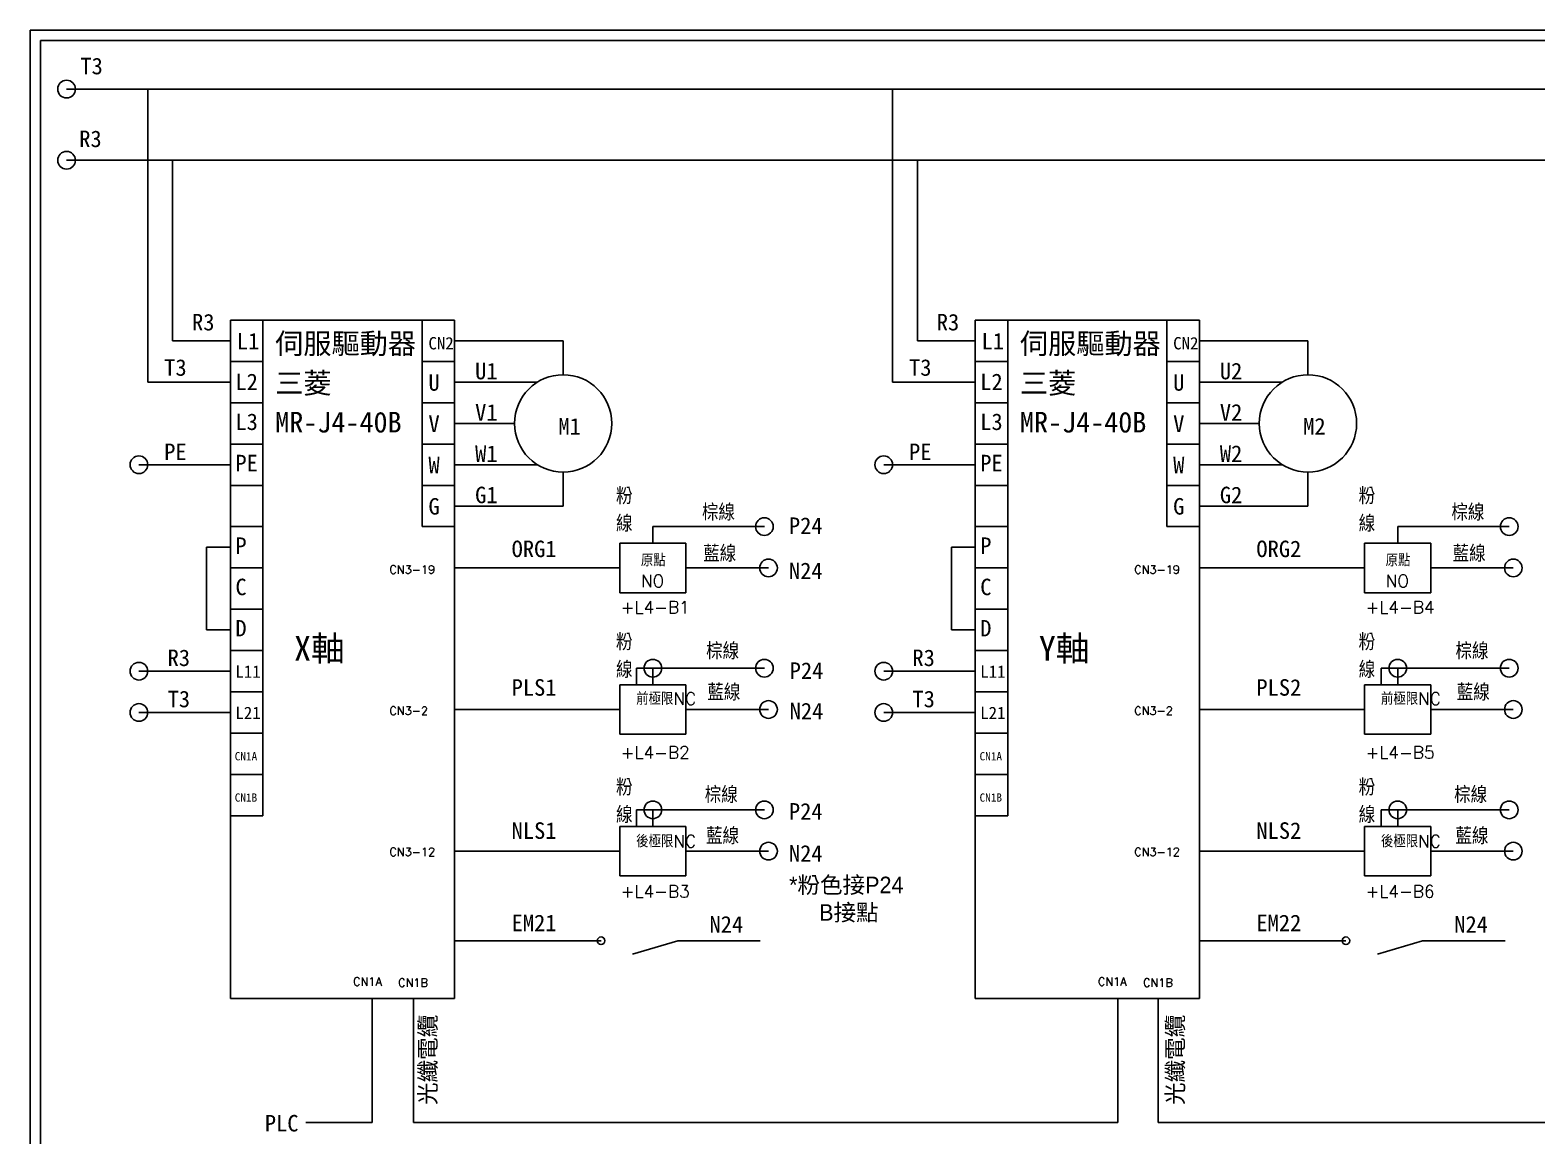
# Model space of a CAD drawing. Extents: x 10 to 297, y 3 to 207.
# Drawn here: x 10 to 192.4, y 73.1 to 207 of the extents above; entities that cross this region are included whole.
import ezdxf

# ---------------------------------------------------------------- set-up
doc = ezdxf.new("R2010")
doc.units = 0
doc.linetypes.add('HIDDEN0', pattern=[65, 50, -15])
doc.layers.get('0').update_dxf_attribs({"linetype": 'CONTINUOUS'})
for name, color, linetype in [('7', 7, 'CONTINUOUS'), ('圖框層', 7, 'CONTINUOUS'), ('標尺寸層', 3, 'CONTINUOUS')]:
    doc.layers.add(name, color=color, linetype=linetype)
doc.styles.add('CNS', font='romanc.shx', dxfattribs={"bigfont": 'chineset.shx'})
doc.styles.add('STSL', font='kaiu.ttf')

msp = doc.modelspace()

# ---------------------------------------------------------------- linework, layer by layer
at = {"color": 7}
for p, q in [((61.39, 171.85), (34.25, 171.85)), ((34.25, 171.85), (34.25, 166.85)), ((38.19, 166.85), (38.19, 171.85)), ((57.45, 171.85), (61.39, 171.85)), ((57.45, 171.85), (57.45, 166.85)), ((61.39, 109.71), (61.39, 171.85)), ((151.56, 171.85), (124.41, 171.85)), ((124.41, 171.85), (124.41, 166.85)), ((128.35, 166.85), (128.35, 171.85)), ((147.61, 171.85), (151.56, 171.85)), ((147.61, 171.85), (147.61, 166.85)), ((151.56, 109.71), (151.56, 171.85)), ((34.25, 166.85), (34.25, 161.85)), ((34.25, 166.85), (38.19, 166.85)), ((38.19, 161.85), (38.19, 166.85)), ((57.45, 166.85), (61.39, 166.85)), ((57.45, 166.85), (57.45, 161.85)), ((57.45, 166.85), (61.39, 166.85)), ((124.41, 166.85), (124.41, 161.85)), ((124.41, 166.85), (128.35, 166.85)), ((128.35, 161.85), (128.35, 166.85)), ((147.61, 166.85), (151.56, 166.85)), ((147.61, 166.85), (147.61, 161.85)), ((147.61, 166.85), (151.56, 166.85)), ((34.25, 161.85), (38.19, 161.85)), ((38.19, 156.85), (38.19, 161.85)), ((57.45, 161.85), (61.39, 161.85)), ((57.45, 161.85), (57.45, 156.85)), ((124.41, 161.85), (128.35, 161.85)), ((128.35, 156.85), (128.35, 161.85)), ((147.61, 161.85), (151.56, 161.85)), ((147.61, 161.85), (147.61, 156.85)), ((34.25, 159.71), (34.25, 109.71)), ((124.41, 159.71), (124.41, 109.71)), ((34.25, 156.85), (38.19, 156.85)), ((34.25, 156.85), (38.19, 156.85)), ((38.19, 151.85), (38.19, 156.85)), ((57.45, 156.85), (61.39, 156.85)), ((57.45, 156.85), (57.45, 151.85)), ((124.41, 156.85), (128.35, 156.85)), ((124.41, 156.85), (128.35, 156.85)), ((128.35, 151.85), (128.35, 156.85)), ((147.61, 156.85), (151.56, 156.85)), ((147.61, 156.85), (147.61, 151.85)), ((34.25, 151.85), (38.19, 151.85)), ((34.25, 151.85), (38.19, 151.85)), ((38.19, 146.85), (38.19, 151.85)), ((57.45, 151.85), (61.39, 151.85)), ((57.45, 151.85), (61.39, 151.85)), ((57.45, 151.85), (57.45, 146.85)), ((124.41, 151.85), (128.35, 151.85)), ((124.41, 151.85), (128.35, 151.85)), ((128.35, 146.85), (128.35, 151.85)), ((147.61, 151.85), (151.56, 151.85)), ((147.61, 151.85), (151.56, 151.85)), ((147.61, 151.85), (147.61, 146.85)), ((34.25, 146.85), (38.19, 146.85)), ((34.25, 146.85), (38.19, 146.85)), ((38.19, 141.85), (38.19, 146.85)), ((124.41, 146.85), (128.35, 146.85)), ((124.41, 146.85), (128.35, 146.85)), ((128.35, 141.85), (128.35, 146.85)), ((34.25, 141.85), (38.19, 141.85)), ((34.25, 141.85), (38.19, 141.85)), ((38.19, 136.85), (38.19, 141.85)), ((124.41, 141.85), (128.35, 141.85)), ((124.41, 141.85), (128.35, 141.85)), ((128.35, 136.85), (128.35, 141.85)), ((34.25, 136.85), (38.19, 136.85)), ((34.25, 136.85), (38.19, 136.85)), ((38.19, 131.85), (38.19, 136.85)), ((124.41, 136.85), (128.35, 136.85)), ((124.41, 136.85), (128.35, 136.85)), ((128.35, 131.85), (128.35, 136.85)), ((61.39, 129.71), (61.39, 134.71)), ((151.56, 129.71), (151.56, 134.71)), ((34.25, 131.85), (38.19, 131.85)), ((34.25, 131.85), (38.19, 131.85)), ((38.19, 126.85), (38.19, 131.85)), ((124.41, 131.85), (128.35, 131.85)), ((124.41, 131.85), (128.35, 131.85)), ((128.35, 126.85), (128.35, 131.85)), ((61.39, 124.71), (61.39, 129.71)), ((151.56, 124.71), (151.56, 129.71)), ((34.25, 126.85), (38.19, 126.85)), ((34.25, 126.85), (38.19, 126.85)), ((38.19, 121.85), (38.19, 126.85)), ((124.41, 126.85), (128.35, 126.85)), ((124.41, 126.85), (128.35, 126.85)), ((128.35, 121.85), (128.35, 126.85)), ((61.39, 119.71), (61.39, 124.71)), ((151.56, 119.71), (151.56, 124.71)), ((34.25, 121.85), (38.19, 121.85)), ((38.19, 116.85), (38.19, 121.85)), ((124.41, 121.85), (128.35, 121.85)), ((128.35, 116.85), (128.35, 121.85)), ((61.39, 114.71), (61.39, 119.71)), ((151.56, 114.71), (151.56, 119.71)), ((34.25, 116.85), (38.19, 116.85)), ((34.25, 116.85), (38.19, 116.85)), ((38.19, 111.85), (38.19, 116.85)), ((124.41, 116.85), (128.35, 116.85)), ((124.41, 116.85), (128.35, 116.85)), ((128.35, 111.85), (128.35, 116.85)), ((61.39, 109.71), (61.39, 114.71)), ((151.56, 109.71), (151.56, 114.71))]:
    msp.add_line(p, q, dxfattribs=at)
for p, q in [((79.12, 96.71), (61.39, 96.71)), ((169.29, 96.71), (151.56, 96.71))]:
    msp.add_line(p, q)
for centre in [(14.41, 199.83), (14.41, 191.21), (23.17, 154.35), (113.34, 154.35), (98.89, 146.85), (189.06, 146.85), (99.39, 141.85), (189.56, 141.85), (23.17, 129.35), (85.39, 129.71), (98.89, 129.71), (113.34, 129.35), (175.56, 129.71), (189.06, 129.71), (23.17, 124.35), (99.39, 124.71), (113.34, 124.35), (189.56, 124.71), (85.39, 112.56), (98.89, 112.56), (175.56, 112.56), (189.06, 112.56), (99.39, 107.56), (189.56, 107.56)]:
    msp.add_circle(centre, 1.07, dxfattribs=at)
at = {"layer": '7'}
for centre in [(79.12, 96.71), (169.29, 96.71)]:
    msp.add_circle(centre, 0.464, dxfattribs=at)
at = {"layer": '圖框層', "color": 7}
for p, q in [((297, 206.97), (10, 206.97)), ((10, 3), (10, 206.97)), ((295.75, 205.72), (11.25, 205.72)), ((11.25, 4.25), (11.25, 205.72))]:
    msp.add_line(p, q, dxfattribs=at)
at = {"layer": '標尺寸層', "color": 7}
for p, q in [((14.41, 199.83), (292.01, 199.83)), ((14.41, 191.21), (292.01, 191.21)), ((38.19, 171.85), (34.25, 171.85)), ((128.35, 171.85), (124.41, 171.85)), ((61.39, 164.35), (71.42, 164.35)), ((151.56, 164.35), (161.59, 164.35)), ((34.25, 156.85), (34.25, 161.85)), ((124.41, 156.85), (124.41, 161.85)), ((61.39, 159.35), (68.64, 159.35)), ((151.56, 159.35), (158.81, 159.35)), ((34.25, 151.85), (34.25, 156.85)), ((124.41, 151.85), (124.41, 156.85)), ((23.17, 153.28), (23.17, 153.22)), ((61.39, 154.35), (71.42, 154.35)), ((74.53, 153.47), (74.53, 149.35)), ((113.34, 153.28), (113.34, 153.22)), ((151.56, 154.35), (161.59, 154.35)), ((164.7, 153.47), (164.7, 149.35)), ((38.19, 151.85), (34.25, 151.85)), ((34.25, 146.85), (34.25, 151.85)), ((128.35, 151.85), (124.41, 151.85)), ((124.41, 146.85), (124.41, 151.85)), ((61.39, 149.35), (74.53, 149.35)), ((151.56, 149.35), (164.7, 149.35)), ((38.19, 146.85), (34.25, 146.85)), ((34.25, 141.85), (34.25, 146.85)), ((128.35, 146.85), (124.41, 146.85)), ((124.41, 141.85), (124.41, 146.85)), ((34.25, 144.35), (31.37, 144.35)), ((124.41, 144.35), (121.53, 144.35)), ((38.19, 141.85), (34.25, 141.85)), ((38.19, 141.85), (34.25, 141.85)), ((34.25, 136.85), (34.25, 141.85)), ((128.35, 141.85), (124.41, 141.85)), ((128.35, 141.85), (124.41, 141.85)), ((124.41, 136.85), (124.41, 141.85)), ((38.19, 136.85), (34.25, 136.85)), ((38.19, 136.85), (34.25, 136.85)), ((34.25, 131.85), (34.25, 136.85)), ((128.35, 136.85), (124.41, 136.85)), ((128.35, 136.85), (124.41, 136.85)), ((124.41, 131.85), (124.41, 136.85)), ((34.25, 134.35), (31.37, 134.35)), ((124.41, 134.35), (121.53, 134.35)), ((38.19, 131.85), (34.25, 131.85)), ((38.19, 131.85), (34.25, 131.85)), ((34.25, 126.85), (34.25, 131.85)), ((128.35, 131.85), (124.41, 131.85)), ((128.35, 131.85), (124.41, 131.85)), ((124.41, 126.85), (124.41, 131.85)), ((23.17, 128.28), (23.17, 128.22)), ((113.34, 128.28), (113.34, 128.22)), ((38.19, 126.85), (34.25, 126.85)), ((38.19, 126.85), (34.25, 126.85)), ((34.25, 121.85), (34.25, 126.85)), ((128.35, 126.85), (124.41, 126.85)), ((128.35, 126.85), (124.41, 126.85)), ((124.41, 121.85), (124.41, 126.85)), ((23.17, 123.28), (23.17, 123.22)), ((113.34, 123.28), (113.34, 123.22)), ((38.19, 121.85), (34.25, 121.85)), ((128.35, 121.85), (124.41, 121.85)), ((38.19, 116.85), (34.25, 116.85)), ((38.19, 116.85), (34.25, 116.85)), ((128.35, 116.85), (124.41, 116.85)), ((128.35, 116.85), (124.41, 116.85)), ((38.19, 111.85), (34.25, 111.85)), ((128.35, 111.85), (124.41, 111.85)), ((88.4, 96.71), (82.93, 95.1)), ((178.57, 96.71), (173.1, 95.1))]:
    msp.add_line(p, q, dxfattribs=at)
at = {"layer": '標尺寸層', "color": 0}
for p, q in [((24.25, 191.21), (24.25, 199.83)), ((109.41, 199.83), (201.41, 199.83)), ((114.41, 191.21), (114.41, 199.83)), ((24.25, 164.35), (24.25, 191.21)), ((27.25, 169.35), (27.25, 191.21)), ((114.41, 164.35), (114.41, 191.21)), ((117.41, 169.35), (117.41, 191.21)), ((61.39, 171.85), (61.39, 166.85)), ((151.56, 171.85), (151.56, 166.85)), ((34.25, 169.35), (27.25, 169.35)), ((124.41, 169.35), (117.41, 169.35)), ((24.25, 164.35), (34.25, 164.35)), ((114.41, 164.35), (124.41, 164.35)), ((23.17, 154.35), (34.25, 154.35)), ((113.34, 154.35), (124.41, 154.35)), ((57.45, 146.85), (61.39, 146.85)), ((61.39, 146.85), (61.39, 141.85)), ((85.39, 144.85), (85.39, 146.85)), ((85.39, 146.85), (98.89, 146.85)), ((85.39, 144.85), (85.39, 146.85)), ((147.61, 146.85), (151.56, 146.85)), ((151.56, 146.85), (151.56, 141.85)), ((175.56, 144.85), (175.56, 146.85)), ((175.56, 146.85), (189.06, 146.85)), ((81.39, 141.85), (81.39, 144.85)), ((81.39, 144.85), (89.39, 144.85)), ((81.39, 144.85), (85.39, 144.85)), ((89.39, 144.85), (89.39, 138.85)), ((171.56, 141.85), (171.56, 144.85)), ((171.56, 144.85), (179.56, 144.85)), ((171.56, 144.85), (175.56, 144.85)), ((179.56, 144.85), (179.56, 138.85)), ((61.39, 141.85), (81.39, 141.85)), ((81.39, 141.85), (81.39, 138.85)), ((89.39, 141.85), (99.39, 141.85)), ((151.56, 141.85), (171.56, 141.85)), ((171.56, 141.85), (171.56, 138.85)), ((179.56, 141.85), (189.56, 141.85)), ((81.39, 138.85), (89.39, 138.85)), ((171.56, 138.85), (179.56, 138.85)), ((83.39, 127.71), (83.39, 129.71)), ((83.39, 129.71), (85.39, 129.71)), ((85.39, 127.71), (85.39, 129.71)), ((85.39, 129.71), (98.89, 129.71)), ((85.39, 127.71), (85.39, 129.71)), ((151.56, 109.71), (151.56, 129.71)), ((173.56, 127.71), (173.56, 129.71)), ((173.56, 129.71), (175.56, 129.71)), ((175.56, 127.71), (175.56, 129.71)), ((175.56, 129.71), (189.06, 129.71)), ((23.17, 129.35), (34.25, 129.35)), ((81.39, 124.71), (81.39, 127.71)), ((81.39, 127.71), (89.39, 127.71)), ((81.39, 127.71), (85.39, 127.71)), ((89.39, 127.71), (89.39, 121.71)), ((113.34, 129.35), (124.41, 129.35)), ((171.56, 124.71), (171.56, 127.71)), ((171.56, 127.71), (179.56, 127.71)), ((171.56, 127.71), (175.56, 127.71)), ((179.56, 127.71), (179.56, 121.71)), ((23.17, 124.35), (34.25, 124.35)), ((61.39, 124.71), (81.39, 124.71)), ((61.39, 124.71), (61.39, 107.56)), ((81.39, 124.71), (81.39, 121.71)), ((89.39, 124.71), (99.39, 124.71)), ((113.34, 124.35), (124.41, 124.35)), ((151.56, 124.71), (171.56, 124.71)), ((171.56, 124.71), (171.56, 121.71)), ((179.56, 124.71), (189.56, 124.71)), ((81.39, 121.71), (89.39, 121.71)), ((171.56, 121.71), (179.56, 121.71)), ((83.39, 110.56), (83.39, 112.56)), ((83.39, 112.56), (85.39, 112.56)), ((85.39, 110.56), (85.39, 112.56)), ((85.39, 112.56), (98.89, 112.56)), ((85.39, 110.56), (85.39, 112.56)), ((173.56, 110.56), (173.56, 112.56)), ((173.56, 112.56), (175.56, 112.56)), ((175.56, 110.56), (175.56, 112.56)), ((175.56, 112.56), (189.06, 112.56)), ((34.25, 109.71), (34.25, 89.71)), ((61.39, 109.71), (61.39, 89.71)), ((81.39, 107.56), (81.39, 110.56)), ((81.39, 110.56), (89.39, 110.56)), ((81.39, 110.56), (85.39, 110.56)), ((89.39, 110.56), (89.39, 104.56)), ((124.41, 109.71), (124.41, 89.71)), ((151.56, 109.71), (151.56, 89.71)), ((171.56, 107.56), (171.56, 110.56)), ((171.56, 110.56), (179.56, 110.56)), ((171.56, 110.56), (175.56, 110.56)), ((179.56, 110.56), (179.56, 104.56)), ((61.39, 107.56), (81.39, 107.56)), ((81.39, 107.56), (81.39, 104.56)), ((89.39, 107.56), (99.39, 107.56)), ((151.56, 107.56), (171.56, 107.56)), ((171.56, 107.56), (171.56, 104.56)), ((179.56, 107.56), (189.56, 107.56)), ((81.39, 104.56), (89.39, 104.56)), ((171.56, 104.56), (179.56, 104.56)), ((88.4, 96.71), (98.4, 96.71)), ((178.57, 96.71), (188.57, 96.71)), ((61.39, 89.71), (34.25, 89.71)), ((51.39, 74.71), (51.39, 89.71)), ((56.4, 89.71), (56.4, 74.71)), ((151.56, 89.71), (124.41, 89.71)), ((141.7, 89.71), (141.7, 74.71)), ((146.56, 89.71), (146.56, 74.71)), ((51.39, 74.71), (43.39, 74.71)), ((56.4, 74.71), (141.7, 74.71)), ((146.56, 74.71), (233.56, 74.71))]:
    msp.add_line(p, q, dxfattribs=at)
at = {"layer": '標尺寸層', "color": 7, "linetype": 'ByBlock'}
for p, q in [((61.39, 169.35), (74.53, 169.35)), ((151.56, 169.35), (164.7, 169.35))]:
    msp.add_line(p, q, dxfattribs=at)
at = {"layer": '標尺寸層', "color": 0, "lineweight": -2}
for p, q in [((74.53, 165.24), (74.53, 169.35)), ((164.7, 165.24), (164.7, 169.35))]:
    msp.add_line(p, q, dxfattribs=at)
at = {"layer": '標尺寸層', "color": 7, "linetype": 'HIDDEN0'}
for p, q in [((31.37, 134.35), (31.37, 144.35)), ((121.53, 134.35), (121.53, 144.35))]:
    msp.add_line(p, q, dxfattribs=at)
at = {"layer": '標尺寸層', "color": 7}
for centre in [(74.53, 159.35), (164.7, 159.35)]:
    msp.add_circle(centre, 5.89, dxfattribs=at)

# ---------------------------------------------------------------- texts
at = {"layer": '圖框層', "color": 7, "style": 'STSL'}
for s, height, p in [('T3', 2, (16.08, 201.62)), ('R3', 2, (15.94, 192.81)), ('R3', 2, (29.6, 170.61)), ('R3', 2, (119.76, 170.61)), ('L1', 2, (35.02, 168.31)), ('伺服驅動器', 2.5, (39.67, 167.77)), ('CN2', 1.5, (58.22, 168.31)), ('L1', 2, (125.18, 168.31)), ('伺服驅動器', 2.5, (129.83, 167.77)), ('CN2', 1.5, (148.38, 168.31)), ('T3', 2, (26.23, 165.12)), ('U1', 2, (63.87, 164.69)), ('T3', 2, (116.4, 165.12)), ('U2', 2, (154.03, 164.69)), ('L2', 2, (34.85, 163.38)), ('三菱', 2.5, (39.67, 162.98)), ('U', 2, (58.22, 163.31)), ('L2', 2, (125.02, 163.38)), ('三菱', 2.5, (129.83, 162.98)), ('U', 2, (148.38, 163.31)), ('L3', 2, (34.85, 158.55)), ('MR-J4-40B', 2.5, (39.67, 158.25)), ('V1', 2, (63.87, 159.69)), ('L3', 2, (125.02, 158.55)), ('MR-J4-40B', 2.5, (129.83, 158.25)), ('V2', 2, (154.03, 159.69)), ('V', 2, (58.22, 158.31)), ('M1', 2, (73.95, 158)), ('V', 2, (148.38, 158.31)), ('M2', 2, (164.12, 158)), ('PE', 2, (26.23, 154.91)), ('PE', 2, (116.4, 154.91)), ('PE', 2, (34.85, 153.55)), ('W', 2, (58.22, 153.31)), ('W1', 2, (63.87, 154.69)), ('PE', 2, (125.02, 153.55)), ('W', 2, (148.38, 153.31)), ('W2', 2, (154.03, 154.69)), ('G1', 2, (63.87, 149.69)), ('G2', 2, (154.03, 149.69)), ('G', 2, (58.22, 148.31)), ('G', 2, (148.38, 148.31)), ('P24', 2, (101.86, 145.97)), ('P', 2, (34.85, 143.55)), ('ORG1', 2, (68.29, 143.16)), ('P', 2, (125.02, 143.55)), ('ORG2', 2, (158.45, 143.16)), ('N24', 2, (101.86, 140.5)), ('C', 2, (34.85, 138.55)), ('C', 2, (125.02, 138.55)), ('D', 2, (34.85, 133.55)), ('D', 2, (125.02, 133.55)), ('X軸', 3, (41.96, 130.61)), ('Y軸', 3, (132.13, 130.61)), ('R3', 2, (26.64, 129.97)), ('R3', 2, (116.81, 129.97)), ('L11', 1.5, (34.85, 128.55)), ('P24', 2, (101.95, 128.42)), ('L11', 1.5, (125.02, 128.55)), ('PLS1', 2, (68.29, 126.38)), ('PLS2', 2, (158.45, 126.38)), ('T3', 2, (26.64, 124.98)), ('T3', 2, (116.81, 124.98)), ('L21', 1.5, (34.85, 123.55)), ('N24', 2, (101.95, 123.52)), ('L21', 1.5, (125.02, 123.55)), ('CN1A', 1, (34.77, 118.55)), ('CN1A', 1, (124.94, 118.55)), ('CN1B', 1, (34.77, 113.55)), ('P24', 2, (101.86, 111.38)), ('CN1B', 1, (124.94, 113.55)), ('NLS1', 2, (68.29, 109.05)), ('NLS2', 2, (158.45, 109.05)), ('N24', 2, (101.86, 106.29)), ('EM21', 2, (68.29, 97.87)), ('N24', 2, (92.24, 97.7)), ('EM22', 2, (158.45, 97.87)), ('N24', 2, (182.41, 97.7)), ('PLC', 2, (38.41, 73.62))]:
    msp.add_text(s, height=height, dxfattribs=at).set_placement(p)
for p in [(59.14, 76.83), (149.62, 76.83)]:
    msp.add_text('光纖電纜', height=2, rotation=90, dxfattribs=at).set_placement(p)
at = {"layer": '標尺寸層', "color": 0, "attachment_point": 1, "style": 'CNS'}
for s, width, insert, char_height in [('粉線', 1.6352, (80.93, 151.56), 2), ('粉線', 1.6352, (170.84, 151.56), 2), ('棕線', 4.1733, (91.33, 149.58), 2), ('棕線', 4.1733, (182.06, 149.58), 2), ('藍線', 4.1733, (91.48, 144.59), 2), ('藍線', 4.1733, (182.21, 144.59), 2), ('原點\\PNO', 7.2103, (83.94, 143.53), 1.5), ('原點\\PNO', 7.2103, (174.1, 143.53), 1.5), ('CN3-19', 7.2103, (53.5, 142.15), 1), ('CN3-19', 7.2103, (143.67, 142.15), 1), ('+L4-B1', 7.2103, (81.5, 137.84), 1.5), ('+L4-B4', 7.2103, (171.67, 137.84), 1.5), ('粉線', 1.6352, (80.93, 133.87), 2), ('粉線', 1.6352, (170.84, 133.87), 2), ('棕線', 4.1733, (91.83, 132.78), 2), ('棕線', 4.1733, (182.56, 132.78), 2), ('藍線', 4.1733, (91.98, 127.79), 2), ('藍線', 4.1733, (182.71, 127.79), 2), ('前極限NC', 7.2103, (83.37, 126.77), 1.5), ('前極限NC', 7.2103, (173.53, 126.77), 1.5), ('CN3-2', 7.2103, (53.5, 125.06), 1), ('CN3-2', 7.2103, (143.67, 125.06), 1), ('+L4-B2', 7.2103, (81.5, 120.26), 1.5), ('+L4-B5', 7.2103, (171.67, 120.26), 1.5), ('粉線', 1.6352, (80.93, 116.29), 2), ('棕線', 4.1733, (91.66, 115.38), 2), ('粉線', 1.6352, (170.84, 116.29), 2), ('棕線', 4.1733, (182.39, 115.38), 2), ('後極限NC', 7.2103, (83.37, 109.51), 1.5), ('藍線', 4.1733, (91.82, 110.39), 2), ('後極限NC', 7.2103, (173.53, 109.51), 1.5), ('藍線', 4.1733, (182.55, 110.39), 2), ('CN3-12', 7.2103, (53.5, 107.97), 1), ('CN3-12', 7.2103, (143.67, 107.97), 1), ('{\\fPMingLiU|b0|i0|c136|p18;*粉色接P24\\P     B接點}', 21.821, (101.88, 104.47), 2), ('+L4-B3', 7.2103, (81.5, 103.43), 1.5), ('+L4-B6', 7.2103, (171.67, 103.43), 1.5), ('CN1A', 7.2103, (49.11, 92.27), 1), ('CN1B', 7.2103, (54.56, 92.14), 1), ('CN1A', 7.2103, (139.27, 92.27), 1), ('CN1B', 7.2103, (144.73, 92.14), 1)]:
    msp.add_mtext_dynamic_manual_height_columns(s, width=width, gutter_width=32.5, heights=[0], dxfattribs=dict(at, insert=insert, char_height=char_height))

doc.saveas('drawing.dxf')
